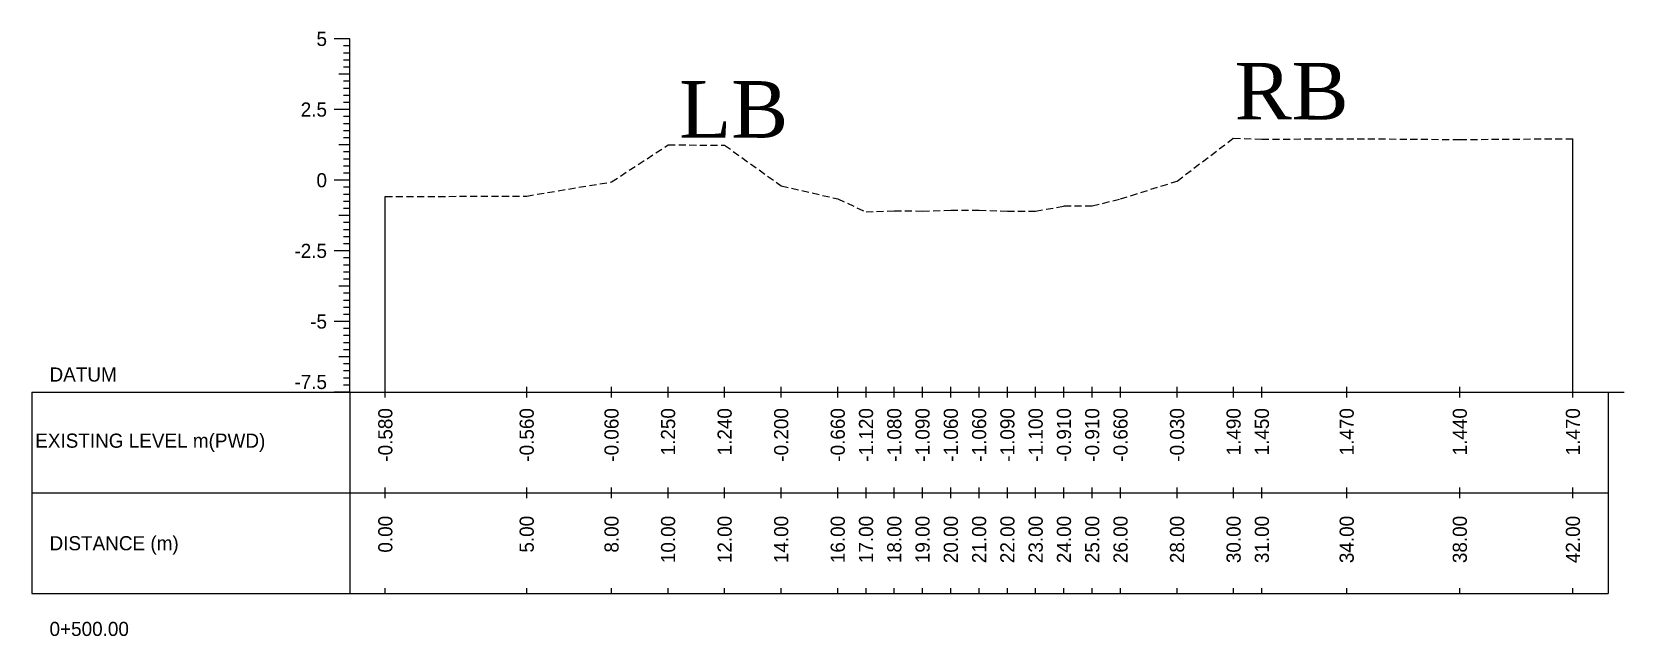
# Model space of a CAD drawing. Header units: inches. Extents: x 2917 to 4535, y -1482 to -1060.
# Drawn here: x 3272.8 to 3329.1, y -1232.3 to -1211 of the extents above; entities that cross this region are included whole.
import ezdxf
from ezdxf.enums import TextEntityAlignment as Align

# ---------------------------------------------------------------- set-up
doc = ezdxf.new("R2010")
doc.units = ezdxf.units.IN
doc.header["$MEASUREMENT"] = 0
doc.linetypes.add('HIDDEN', pattern=[0.375, 0.25, -0.125])
doc.layers.add('CS_Drawing', color=7, linetype='Continuous')
doc.layers.add('GL', color=3, linetype='HIDDEN')
doc.styles.add('romans', font='romans.shx')

msp = doc.modelspace()

# ---------------------------------------------------------------- linework, layer by layer
at = {"layer": 'CS_Drawing'}
for p, q in [((3284.033, -1211.201), (3283.47, -1211.201)), ((3284.033, -1211.201), (3283.639, -1211.201)), ((3284.033, -1211.201), (3283.808, -1211.201)), ((3284.033, -1223.701), (3284.033, -1211.201)), ((3284.033, -1211.451), (3283.808, -1211.451)), ((3284.033, -1211.701), (3283.808, -1211.701)), ((3284.033, -1211.951), (3283.808, -1211.951)), ((3284.033, -1212.201), (3283.808, -1212.201)), ((3284.033, -1212.451), (3283.639, -1212.451)), ((3284.033, -1212.451), (3283.808, -1212.451)), ((3284.033, -1212.701), (3283.808, -1212.701)), ((3284.033, -1212.951), (3283.808, -1212.951)), ((3284.033, -1213.201), (3283.808, -1213.201)), ((3284.033, -1213.451), (3283.808, -1213.451)), ((3284.033, -1213.701), (3283.47, -1213.701)), ((3284.033, -1213.701), (3283.639, -1213.701)), ((3284.033, -1213.701), (3283.808, -1213.701)), ((3284.033, -1213.951), (3283.808, -1213.951)), ((3284.033, -1214.201), (3283.808, -1214.201)), ((3284.033, -1214.451), (3283.808, -1214.451)), ((3284.033, -1214.951), (3283.639, -1214.951)), ((3284.033, -1214.701), (3283.808, -1214.701)), ((3284.033, -1214.951), (3283.808, -1214.951)), ((3284.033, -1215.201), (3283.808, -1215.201)), ((3327.283, -1223.701), (3327.283, -1214.731)), ((3284.033, -1215.451), (3283.808, -1215.451)), ((3284.033, -1215.701), (3283.808, -1215.701)), ((3284.033, -1216.201), (3283.47, -1216.201)), ((3284.033, -1216.201), (3283.639, -1216.201)), ((3284.033, -1215.951), (3283.808, -1215.951)), ((3284.033, -1216.201), (3283.808, -1216.201)), ((3284.033, -1216.451), (3283.808, -1216.451)), ((3284.033, -1216.701), (3283.808, -1216.701)), ((3285.283, -1223.701), (3285.283, -1216.781)), ((3284.033, -1217.451), (3283.639, -1217.451)), ((3284.033, -1216.951), (3283.808, -1216.951)), ((3284.033, -1217.201), (3283.808, -1217.201)), ((3284.033, -1217.451), (3283.808, -1217.451)), ((3284.033, -1217.701), (3283.808, -1217.701)), ((3284.033, -1217.951), (3283.808, -1217.951)), ((3284.033, -1218.201), (3283.808, -1218.201)), ((3284.033, -1218.451), (3283.808, -1218.451)), ((3284.033, -1218.701), (3283.47, -1218.701)), ((3284.033, -1218.701), (3283.639, -1218.701)), ((3284.033, -1218.701), (3283.808, -1218.701)), ((3284.033, -1218.951), (3283.808, -1218.951)), ((3284.033, -1219.201), (3283.808, -1219.201)), ((3284.033, -1219.451), (3283.808, -1219.451)), ((3284.033, -1219.701), (3283.808, -1219.701)), ((3284.033, -1219.951), (3283.639, -1219.951)), ((3284.033, -1219.951), (3283.808, -1219.951)), ((3284.033, -1220.201), (3283.808, -1220.201)), ((3284.033, -1220.451), (3283.808, -1220.451)), ((3284.033, -1220.701), (3283.808, -1220.701)), ((3284.033, -1221.201), (3283.47, -1221.201)), ((3284.033, -1221.201), (3283.639, -1221.201)), ((3284.033, -1220.951), (3283.808, -1220.951)), ((3284.033, -1221.201), (3283.808, -1221.201)), ((3284.033, -1221.451), (3283.808, -1221.451)), ((3284.033, -1221.701), (3283.808, -1221.701)), ((3284.033, -1221.951), (3283.808, -1221.951)), ((3284.033, -1222.451), (3283.639, -1222.451)), ((3284.033, -1222.201), (3283.808, -1222.201)), ((3284.033, -1222.451), (3283.808, -1222.451)), ((3284.033, -1222.701), (3283.808, -1222.701)), ((3284.033, -1222.951), (3283.808, -1222.951)), ((3284.033, -1223.201), (3283.808, -1223.201)), ((3284.033, -1223.451), (3283.808, -1223.451)), ((3285.283, -1223.889), (3285.283, -1223.514)), ((3290.283, -1223.889), (3290.283, -1223.514)), ((3293.283, -1223.889), (3293.283, -1223.514)), ((3295.283, -1223.889), (3295.283, -1223.514)), ((3297.283, -1223.889), (3297.283, -1223.514)), ((3299.283, -1223.889), (3299.283, -1223.514)), ((3301.283, -1223.889), (3301.283, -1223.514)), ((3302.283, -1223.889), (3302.283, -1223.514)), ((3303.283, -1223.889), (3303.283, -1223.514)), ((3304.283, -1223.889), (3304.283, -1223.514)), ((3305.283, -1223.889), (3305.283, -1223.514)), ((3306.283, -1223.889), (3306.283, -1223.514)), ((3307.283, -1223.889), (3307.283, -1223.514)), ((3308.283, -1223.889), (3308.283, -1223.514)), ((3309.283, -1223.889), (3309.283, -1223.514)), ((3310.283, -1223.889), (3310.283, -1223.514)), ((3311.283, -1223.889), (3311.283, -1223.514)), ((3313.283, -1223.889), (3313.283, -1223.514)), ((3315.283, -1223.889), (3315.283, -1223.514)), ((3316.283, -1223.889), (3316.283, -1223.514)), ((3319.283, -1223.889), (3319.283, -1223.514)), ((3323.283, -1223.889), (3323.283, -1223.514)), ((3327.283, -1223.889), (3327.283, -1223.514)), ((3272.783, -1223.701), (3284.033, -1223.701)), ((3272.783, -1223.701), (3272.783, -1230.826)), ((3284.033, -1223.701), (3283.47, -1223.701)), ((3284.033, -1223.701), (3283.639, -1223.701)), ((3284.033, -1223.701), (3283.808, -1223.701)), ((3284.033, -1223.701), (3328.533, -1223.701)), ((3284.033, -1223.701), (3284.033, -1230.826)), ((3328.533, -1223.701), (3329.095, -1223.701)), ((3328.533, -1223.701), (3328.926, -1223.701)), ((3328.533, -1223.701), (3328.758, -1223.701)), ((3328.533, -1223.701), (3328.533, -1230.826)), ((3272.783, -1227.264), (3284.033, -1227.264)), ((3284.033, -1227.264), (3328.533, -1227.264)), ((3284.033, -1227.264), (3328.533, -1227.264)), ((3285.283, -1227.451), (3285.283, -1227.076)), ((3290.283, -1227.451), (3290.283, -1227.076)), ((3293.283, -1227.451), (3293.283, -1227.076)), ((3295.283, -1227.451), (3295.283, -1227.076)), ((3297.283, -1227.451), (3297.283, -1227.076)), ((3299.283, -1227.451), (3299.283, -1227.076)), ((3301.283, -1227.451), (3301.283, -1227.076)), ((3302.283, -1227.451), (3302.283, -1227.076)), ((3303.283, -1227.451), (3303.283, -1227.076)), ((3304.283, -1227.451), (3304.283, -1227.076)), ((3305.283, -1227.451), (3305.283, -1227.076)), ((3306.283, -1227.451), (3306.283, -1227.076)), ((3307.283, -1227.451), (3307.283, -1227.076)), ((3308.283, -1227.451), (3308.283, -1227.076)), ((3309.283, -1227.451), (3309.283, -1227.076)), ((3310.283, -1227.451), (3310.283, -1227.076)), ((3311.283, -1227.451), (3311.283, -1227.076)), ((3313.283, -1227.451), (3313.283, -1227.076)), ((3315.283, -1227.451), (3315.283, -1227.076)), ((3316.283, -1227.451), (3316.283, -1227.076)), ((3319.283, -1227.451), (3319.283, -1227.076)), ((3323.283, -1227.451), (3323.283, -1227.076)), ((3327.283, -1227.451), (3327.283, -1227.076)), ((3272.783, -1230.826), (3284.033, -1230.826)), ((3284.033, -1230.826), (3328.533, -1230.826)), ((3285.283, -1230.826), (3285.283, -1230.639)), ((3290.283, -1230.826), (3290.283, -1230.639)), ((3293.283, -1230.826), (3293.283, -1230.639)), ((3295.283, -1230.826), (3295.283, -1230.639)), ((3297.283, -1230.826), (3297.283, -1230.639)), ((3299.283, -1230.826), (3299.283, -1230.639)), ((3301.283, -1230.826), (3301.283, -1230.639)), ((3302.283, -1230.826), (3302.283, -1230.639)), ((3303.283, -1230.826), (3303.283, -1230.639)), ((3304.283, -1230.826), (3304.283, -1230.639)), ((3305.283, -1230.826), (3305.283, -1230.639)), ((3306.283, -1230.826), (3306.283, -1230.639)), ((3307.283, -1230.826), (3307.283, -1230.639)), ((3308.283, -1230.826), (3308.283, -1230.639)), ((3309.283, -1230.826), (3309.283, -1230.639)), ((3310.283, -1230.826), (3310.283, -1230.639)), ((3311.283, -1230.826), (3311.283, -1230.639)), ((3313.283, -1230.826), (3313.283, -1230.639)), ((3315.283, -1230.826), (3315.283, -1230.639)), ((3316.283, -1230.826), (3316.283, -1230.639)), ((3319.283, -1230.826), (3319.283, -1230.639)), ((3323.283, -1230.826), (3323.283, -1230.639)), ((3327.283, -1230.826), (3327.283, -1230.639))]:
    msp.add_line(p, q, dxfattribs=at)
at = {"layer": 'GL'}
msp.add_lwpolyline([(3285.283, -1216.781), (3290.283, -1216.761), (3293.283, -1216.261), (3295.283, -1214.951), (3297.283, -1214.961), (3299.283, -1216.401), (3301.283, -1216.861), (3302.283, -1217.321), (3303.283, -1217.281), (3304.283, -1217.291), (3305.283, -1217.261), (3306.283, -1217.261), (3307.283, -1217.291), (3308.283, -1217.301), (3309.283, -1217.111), (3310.283, -1217.111), (3311.283, -1216.861), (3313.283, -1216.231), (3315.283, -1214.711), (3316.283, -1214.751), (3319.283, -1214.731), (3323.283, -1214.761), (3327.283, -1214.731)], dxfattribs=at)

# ---------------------------------------------------------------- texts
at = {"char_height": 2, "width": 27.14775, "attachment_point": 1, "style": 'romans'}
for s, insert in [('{\\fTimes New Roman|b0|i0|c0|p18;RB}', (3315.322, -1212.051)), ('{\\fTimes New Roman|b0|i0|c0|p18;LB}', (3295.673, -1212.695))]:
    msp.add_mtext(s, dxfattribs=dict(at, insert=insert))
at = {"layer": 'CS_Drawing'}
for s, p in [('5', (3283.22, -1211.201)), ('2.5', (3283.22, -1213.701)), ('0', (3283.22, -1216.201)), ('-2.5', (3283.22, -1218.701)), ('-5', (3283.22, -1221.201))]:
    msp.add_text(s, height=0.5, dxfattribs=at).set_placement(p, align=Align.MIDDLE_RIGHT)
for s, p in [('DATUM', (3273.408, -1223.076)), ('EXISTING LEVEL m(PWD)', (3272.903, -1225.416)), ('DISTANCE (m)', (3273.408, -1229.045)), ('0+500.00', (3273.408, -1232.076))]:
    msp.add_text(s, height=0.5, dxfattribs=at).set_placement(p, align=Align.MIDDLE_LEFT)
msp.add_text('-7.5', height=0.5, dxfattribs=at).set_placement((3283.22, -1223.589), align=Align.RIGHT)
for s, p in [('-0.580', (3285.283, -1224.264)), ('-0.560', (3290.283, -1224.264)), ('-0.060', (3293.283, -1224.264)), ('1.250', (3295.283, -1224.264)), ('1.240', (3297.283, -1224.264)), ('-0.200', (3299.283, -1224.264)), ('-0.660', (3301.283, -1224.264)), ('-1.120', (3302.283, -1224.264)), ('-1.080', (3303.283, -1224.264)), ('-1.090', (3304.283, -1224.264)), ('-1.060', (3305.283, -1224.264)), ('-1.060', (3306.283, -1224.264)), ('-1.090', (3307.283, -1224.264)), ('-1.100', (3308.283, -1224.264)), ('-0.910', (3309.283, -1224.264)), ('-0.910', (3310.283, -1224.264)), ('-0.660', (3311.283, -1224.264)), ('-0.030', (3313.283, -1224.264)), ('1.490', (3315.283, -1224.264)), ('1.450', (3316.283, -1224.264)), ('1.470', (3319.283, -1224.264)), ('1.440', (3323.283, -1224.264)), ('1.470', (3327.283, -1224.264)), ('0.00', (3285.283, -1228.076)), ('5.00', (3290.283, -1228.076)), ('8.00', (3293.283, -1228.076)), ('10.00', (3295.283, -1228.076)), ('12.00', (3297.283, -1228.076)), ('14.00', (3299.283, -1228.076)), ('16.00', (3301.283, -1228.076)), ('17.00', (3302.283, -1228.076)), ('18.00', (3303.283, -1228.076)), ('19.00', (3304.283, -1228.076)), ('20.00', (3305.283, -1228.076)), ('21.00', (3306.283, -1228.076)), ('22.00', (3307.283, -1228.076)), ('23.00', (3308.283, -1228.076)), ('24.00', (3309.283, -1228.076)), ('25.00', (3310.283, -1228.076)), ('26.00', (3311.283, -1228.076)), ('28.00', (3313.283, -1228.076)), ('30.00', (3315.283, -1228.076)), ('31.00', (3316.283, -1228.076)), ('34.00', (3319.283, -1228.076)), ('38.00', (3323.283, -1228.076)), ('42.00', (3327.283, -1228.076))]:
    msp.add_text(s, height=0.5, rotation=90, dxfattribs=at).set_placement(p, align=Align.MIDDLE_RIGHT)

doc.saveas('drawing.dxf')
